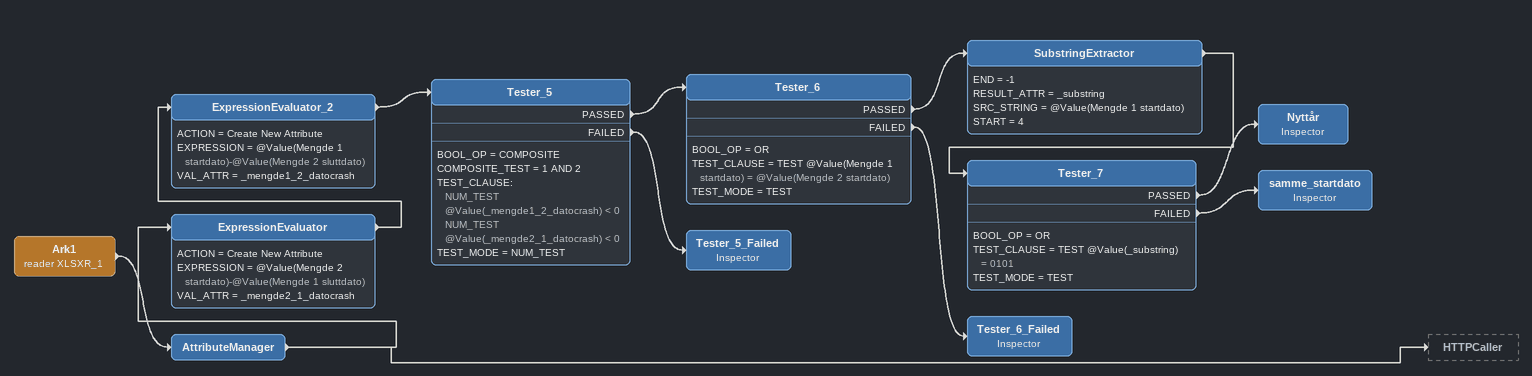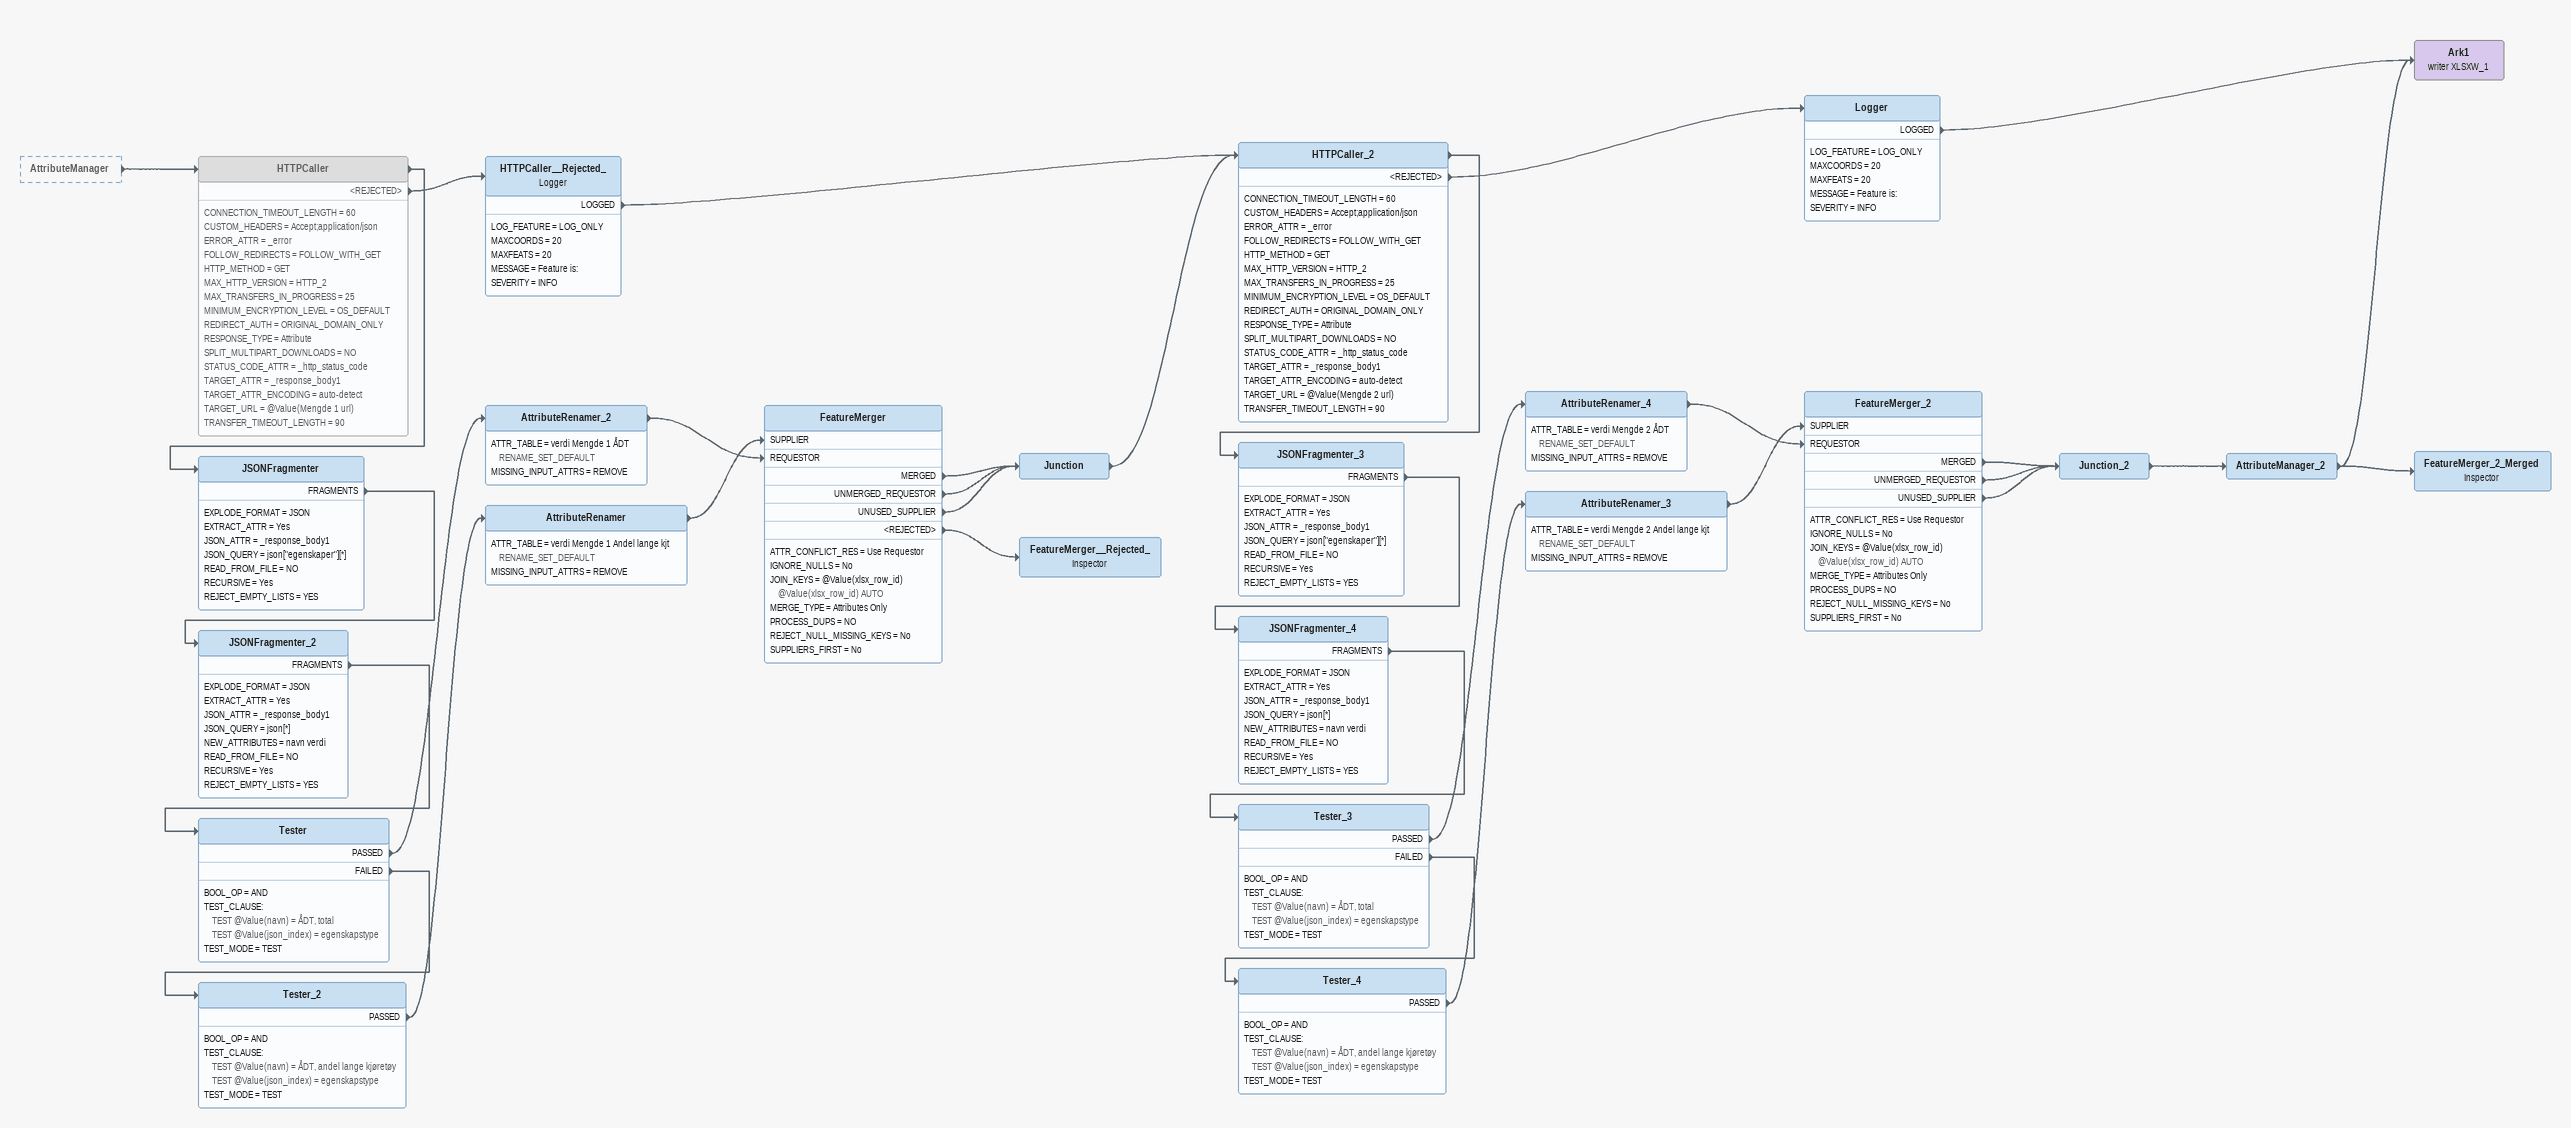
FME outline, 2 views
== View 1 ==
Ark1 (reader XLSXR_1)
    -> AttributeManager
AttributeManager
    -> HTTPCaller
    -> ExpressionEvaluator
ExpressionEvaluator
    ACTION = Create New Attribute
    EXPRESSION = @Value(Mengde 2 startdato)-@Value(Mengde 1 sluttdato)
    VAL_ATTR = _mengde2_1_datocrash
    -> ExpressionEvaluator_2
ExpressionEvaluator_2
    ACTION = Create New Attribute
    EXPRESSION = @Value(Mengde 1 startdato)-@Value(Mengde 2 sluttdato)
    VAL_ATTR = _mengde1_2_datocrash
    -> Tester_5
Tester_5
    BOOL_OP = COMPOSITE
    COMPOSITE_TEST = 1 AND 2
    TEST_CLAUSE:
      NUM_TEST @Value(_mengde1_2_datocrash) < 0
      NUM_TEST @Value(_mengde2_1_datocrash) < 0
    TEST_MODE = NUM_TEST
    PASSED -> Tester_6
    FAILED -> Tester_5_Failed
Tester_6
    BOOL_OP = OR
    TEST_CLAUSE = TEST @Value(Mengde 1 startdato) = @Value(Mengde 2 startdato)
    TEST_MODE = TEST
    PASSED -> SubstringExtractor
    FAILED -> Tester_6_Failed
SubstringExtractor
    END = -1
    RESULT_ATTR = _substring
    SRC_STRING = @Value(Mengde 1 startdato)
    START = 4
    -> Tester_7
Tester_7
    BOOL_OP = OR
    TEST_CLAUSE = TEST @Value(_substring) = 0101
    TEST_MODE = TEST
    PASSED -> Nyttår
    FAILED -> samme_startdato
Nyttår: Inspector
samme_startdato: Inspector
Tester_6_Failed: Inspector
Tester_5_Failed: Inspector

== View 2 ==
AttributeManager [outside]
    -> HTTPCaller
HTTPCaller [off]
    CONNECTION_TIMEOUT_LENGTH = 60
    CUSTOM_HEADERS = Accept;application/json
    ERROR_ATTR = _error
    FOLLOW_REDIRECTS = FOLLOW_WITH_GET
    HTTP_METHOD = GET
    MAX_HTTP_VERSION = HTTP_2
    MAX_TRANSFERS_IN_PROGRESS = 25
    MINIMUM_ENCRYPTION_LEVEL = OS_DEFAULT
    REDIRECT_AUTH = ORIGINAL_DOMAIN_ONLY
    RESPONSE_TYPE = Attribute
    SPLIT_MULTIPART_DOWNLOADS = NO
    STATUS_CODE_ATTR = _http_status_code
    TARGET_ATTR = _response_body1
    TARGET_ATTR_ENCODING = auto-detect
    TARGET_URL = @Value(Mengde 1 url)
    TRANSFER_TIMEOUT_LENGTH = 90
    -> JSONFragmenter
    <REJECTED> -> HTTPCaller__Rejected_
HTTPCaller__Rejected_: Logger
    LOG_FEATURE = LOG_ONLY
    MAXCOORDS = 20
    MAXFEATS = 20
    MESSAGE = Feature is:
    SEVERITY = INFO
    LOGGED -> HTTPCaller_2
JSONFragmenter
    EXPLODE_FORMAT = JSON
    EXTRACT_ATTR = Yes
    JSON_ATTR = _response_body1
    JSON_QUERY = json["egenskaper"][*]
    READ_FROM_FILE = NO
    RECURSIVE = Yes
    REJECT_EMPTY_LISTS = YES
    FRAGMENTS -> JSONFragmenter_2
JSONFragmenter_2
    EXPLODE_FORMAT = JSON
    EXTRACT_ATTR = Yes
    JSON_ATTR = _response_body1
    JSON_QUERY = json[*]
    NEW_ATTRIBUTES = navn verdi
    READ_FROM_FILE = NO
    RECURSIVE = Yes
    REJECT_EMPTY_LISTS = YES
    FRAGMENTS -> Tester
Tester
    BOOL_OP = AND
    TEST_CLAUSE:
      TEST @Value(navn) = ÅDT, total
      TEST @Value(json_index) = egenskapstype
    TEST_MODE = TEST
    PASSED -> AttributeRenamer_2
    FAILED -> Tester_2
AttributeRenamer_2
    ATTR_TABLE = verdi Mengde 1 ÅDT RENAME_SET_DEFAULT
    MISSING_INPUT_ATTRS = REMOVE
    -> FeatureMerger [REQUESTOR]
Tester_2
    BOOL_OP = AND
    TEST_CLAUSE:
      TEST @Value(navn) = ÅDT, andel lange kjøretøy
      TEST @Value(json_index) = egenskapstype
    TEST_MODE = TEST
    PASSED -> AttributeRenamer
AttributeRenamer
    ATTR_TABLE = verdi Mengde 1 Andel lange kjt RENAME_SET_DEFAULT
    MISSING_INPUT_ATTRS = REMOVE
    -> FeatureMerger [SUPPLIER]
FeatureMerger
    ATTR_CONFLICT_RES = Use Requestor
    IGNORE_NULLS = No
    JOIN_KEYS = @Value(xlsx_row_id) @Value(xlsx_row_id) AUTO
    MERGE_TYPE = Attributes Only
    PROCESS_DUPS = NO
    REJECT_NULL_MISSING_KEYS = No
    SUPPLIERS_FIRST = No
    MERGED -> Junction
    UNMERGED_REQUESTOR -> Junction
    UNUSED_SUPPLIER -> Junction
    <REJECTED> -> FeatureMerger__Rejected_
Junction
    -> HTTPCaller_2
HTTPCaller_2
    CONNECTION_TIMEOUT_LENGTH = 60
    CUSTOM_HEADERS = Accept;application/json
    ERROR_ATTR = _error
    FOLLOW_REDIRECTS = FOLLOW_WITH_GET
    HTTP_METHOD = GET
    MAX_HTTP_VERSION = HTTP_2
    MAX_TRANSFERS_IN_PROGRESS = 25
    MINIMUM_ENCRYPTION_LEVEL = OS_DEFAULT
    REDIRECT_AUTH = ORIGINAL_DOMAIN_ONLY
    RESPONSE_TYPE = Attribute
    SPLIT_MULTIPART_DOWNLOADS = NO
    STATUS_CODE_ATTR = _http_status_code
    TARGET_ATTR = _response_body1
    TARGET_ATTR_ENCODING = auto-detect
    TARGET_URL = @Value(Mengde 2 url)
    TRANSFER_TIMEOUT_LENGTH = 90
    -> JSONFragmenter_3
    <REJECTED> -> Logger
Logger
    LOG_FEATURE = LOG_ONLY
    MAXCOORDS = 20
    MAXFEATS = 20
    MESSAGE = Feature is:
    SEVERITY = INFO
    LOGGED -> Ark1 (writer XLSXW_1)
JSONFragmenter_3
    EXPLODE_FORMAT = JSON
    EXTRACT_ATTR = Yes
    JSON_ATTR = _response_body1
    JSON_QUERY = json["egenskaper"][*]
    READ_FROM_FILE = NO
    RECURSIVE = Yes
    REJECT_EMPTY_LISTS = YES
    FRAGMENTS -> JSONFragmenter_4
JSONFragmenter_4
    EXPLODE_FORMAT = JSON
    EXTRACT_ATTR = Yes
    JSON_ATTR = _response_body1
    JSON_QUERY = json[*]
    NEW_ATTRIBUTES = navn verdi
    READ_FROM_FILE = NO
    RECURSIVE = Yes
    REJECT_EMPTY_LISTS = YES
    FRAGMENTS -> Tester_3
Tester_3
    BOOL_OP = AND
    TEST_CLAUSE:
      TEST @Value(navn) = ÅDT, total
      TEST @Value(json_index) = egenskapstype
    TEST_MODE = TEST
    PASSED -> AttributeRenamer_4
    FAILED -> Tester_4
AttributeRenamer_4
    ATTR_TABLE = verdi Mengde 2 ÅDT RENAME_SET_DEFAULT
    MISSING_INPUT_ATTRS = REMOVE
    -> FeatureMerger_2 [REQUESTOR]
Tester_4
    BOOL_OP = AND
    TEST_CLAUSE:
      TEST @Value(navn) = ÅDT, andel lange kjøretøy
      TEST @Value(json_index) = egenskapstype
    TEST_MODE = TEST
    PASSED -> AttributeRenamer_3
AttributeRenamer_3
    ATTR_TABLE = verdi Mengde 2 Andel lange kjt RENAME_SET_DEFAULT
    MISSING_INPUT_ATTRS = REMOVE
    -> FeatureMerger_2 [SUPPLIER]
FeatureMerger_2
    ATTR_CONFLICT_RES = Use Requestor
    IGNORE_NULLS = No
    JOIN_KEYS = @Value(xlsx_row_id) @Value(xlsx_row_id) AUTO
    MERGE_TYPE = Attributes Only
    PROCESS_DUPS = NO
    REJECT_NULL_MISSING_KEYS = No
    SUPPLIERS_FIRST = No
    MERGED -> Junction_2
    UNMERGED_REQUESTOR -> Junction_2
    UNUSED_SUPPLIER -> Junction_2
Junction_2
    -> AttributeManager_2
AttributeManager_2
    -> FeatureMerger_2_Merged
    -> Ark1 (writer XLSXW_1)
Ark1 (writer XLSXW_1)
FeatureMerger_2_Merged: Inspector
FeatureMerger__Rejected_: Inspector
